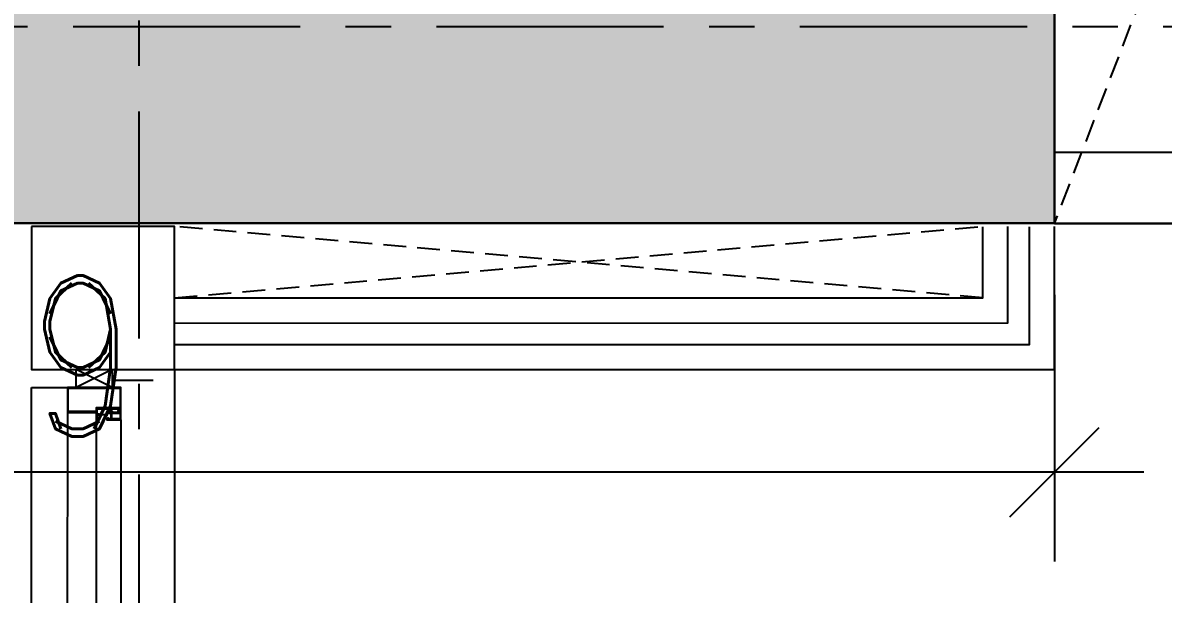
# Model space of a CAD drawing. Header units: millimetres. Extents: x 2061841 to 105821645, y -77612 to 48520811.
# Drawn here: x 105431610 to 105433204, y 48499141 to 48499940 of the extents above; entities that cross this region are included whole.
import ezdxf

# ---------------------------------------------------------------- set-up
doc = ezdxf.new("R2010")
doc.units = ezdxf.units.MM
doc.header["$LTSCALE"] = 10
doc.header["$MEASUREMENT"] = 0
doc.linetypes.add('xa_type A_Seventh floor plan$0$HIDDEN2', pattern=[4.7625, 3.175, -1.5875])
doc.linetypes.add('XR_type A_TYP_GRID$0$CENTER', pattern=[50.8, 31.75, -6.35, 6.35, -6.35])
for name, color, linetype in [('AS-COLS', 2, 'Continuous'), ('DIM', 8, 'Continuous'), ('S-OPENING', 6, 'Continuous'), ('xa_type A_Seventh floor plan$0$A-ELEV-HIDN', 54, 'xa_type A_Seventh floor plan$0$HIDDEN2'), ('xa_type A_Seventh floor plan$0$A-FLOR-HRAL', 200, 'Continuous'), ('xa_type A_Seventh floor plan$0$A-GLAZ-FRAM', 74, 'Continuous'), ('xa_type A_Seventh floor plan$0$A-WALL', 3, 'Continuous'), ('xa_type A_Seventh floor plan$0$A-WALL-CILL', 140, 'Continuous'), ('xa_type A_Seventh floor plan$0$A-WALL-FNSH', 8, 'Continuous'), ('XR_type A_TYP_COL$0$AS-COLS', 2, 'Continuous'), ('XR_type A_TYP_COL$0$AS-COLS-PATT', 253, 'Continuous'), ('XR_type A_TYP_GRID$0$AS-GRID', 24, 'XR_type A_TYP_GRID$0$CENTER')]:
    doc.layers.add(name, color=color, linetype=linetype)
doc.layers.add('S-STRCOL HATCH', color=33, linetype='Continuous', lineweight=9)
doc.styles.add('200', font='romand.shx', dxfattribs={"width": 0.8, "height": 225})
doc.dimstyles.new('GR1', dxfattribs={"dimtxt": 225, "dimasz": 125, "dimexe": 125, "dimexo": 100, "dimgap": 50, "dimtad": 1, "dimdec": 0, "dimzin": 3, "dimdsep": 46, "dimtxsty": '200', "dimblk1": 'OBLIQUE', "dimblk2": 'OBLIQUE', "dimsah": 1, "dimcen": 0.0625, "dimdle": 125, "dimclrd": 3, "dimclre": 3, "dimclrt": 2, "dimadec": 0, "dimazin": 0, "dimtfac": 1, "dimtdec": 0, "dimtix": 1, "dimtmove": 0, "dimatfit": 3, "dimfxl": 1, "dimtolj": 1, "dimtzin": 0, "dimarcsym": 0})

# ---------------------------------------------------------------- blocks, each defined once
blk = doc.blocks.new('xa_type A_Seventh floor plan$0$Win clip')
for points in [[(14, 1.1), (14, 9), (17.6, 9), (17.6, 7.8), (18.8, 7.8), (18.8, 9), (20, 9), (20, 10.2), (0, 10.2), (0, 0), (3.4, 0), (3.4, -1.2), (2, -1.2), (2, -2.4), (4.6, -2.4), (4.6, 0), (16.8, 0), (16.8, -1.2), (15.4, -1.2), (15.4, -2.4), (18, -2.4), (18, 1.1)], [(1.2, 9), (12.7, 9), (12.7, 1.1), (1.2, 1.1)]]:
    blk.add_lwpolyline(points, close=True)
at = {"layer": 'Defpoints'}
blk.add_line((28, 2.7), (22, 2.7), dxfattribs=at)
blk = doc.blocks.new('*U348')
for p, q in [((70.2, 100), (950, 100)), ((70.4, 65.3), (950.2, 65.3)), ((60, 25), (950, 25))]:
    blk.add_line(p, q)
at = {"color": 251}
for p, q in [((0, 87.5), (25, 87.5)), ((25, 87.5), (0, 37.5)), ((0, 87.5), (25, 37.5)), ((1010, 87.5), (985, 87.5)), ((985, 87.5), (1010, 37.5)), ((1010, 87.5), (985, 37.5)), ((25, 37.5), (0, 37.5)), ((985, 37.5), (1010, 37.5))]:
    blk.add_line(p, q, dxfattribs=at)
for points in [[(62.5, 70), (62.5, 66.5), (55, 66.5), (55, 85.2), (58.8, 85.2), (58.8, 83.6), (60, 83.6), (60, 88.3), (58.8, 88.3), (58.8, 86.6), (55, 86.6), (55, 98.7), (58.8, 98.7), (58.8, 97), (60, 97), (60, 100), (25, 100), (25, 25), (60, 25), (60, 65.3), (70, 65.3), (70, 70)], [(947.5, 70), (947.5, 66.5), (955, 66.5), (955, 85.2), (951.2, 85.2), (951.2, 83.6), (950, 83.6), (950, 88.3), (951.2, 88.3), (951.2, 86.6), (955, 86.6), (955, 98.7), (951.2, 98.7), (951.2, 97), (950, 97), (950, 100), (985, 100), (985, 25), (950, 25), (950, 65.3), (940, 65.3), (940, 70)], [(69, 69), (67.8, 69), (67.8, 70), (70, 70), (67.8, 70), (67.8, 69), (69, 69), (69, 66.5), (63.5, 66.5), (63.5, 69)], [(941, 69), (942.2, 69), (942.2, 70), (940, 70), (942.2, 70), (942.2, 69), (941, 69), (941, 66.5), (946.5, 66.5), (946.5, 69)]]:
    blk.add_lwpolyline(points)
for points in [[(58.8, 26.2), (26.2, 26.2), (26.2, 98.8), (53.8, 98.8), (53.8, 65.3), (58.8, 65.3)], [(951.2, 26.2), (983.8, 26.2), (983.8, 98.8), (956.2, 98.8), (956.2, 65.3), (951.2, 65.3)], [(64.7, 80), (64.7, 79), (63.5, 79), (64.7, 79), (64.7, 80), (62.5, 80)], [(945.3, 80), (945.3, 79), (946.5, 79), (945.3, 79), (945.3, 80), (947.5, 80)]]:
    blk.add_lwpolyline(points, close=True)
at = {"layer": 'xa_type A_Seventh floor plan$0$A-WALL-CILL'}
blk.add_line((985, -25), (25, -25), dxfattribs=at)
blk.add_lwpolyline([(0, 145), (0, 175), (1010, 175), (1010, 145)], dxfattribs=at)
at = {"layer": 'xa_type A_Seventh floor plan$0$A-WALL-FNSH'}
for p, q in [((14.8, 87.5), (14.8, 145)), ((995.2, 87.5), (995.2, 145)), ((25, -25), (25, 35)), ((985, -25), (985, 35))]:
    blk.add_line(p, q, dxfattribs=at)
at = {"rotation": 270}
blk.add_blockref('xa_type A_Seventh floor plan$0$Win clip', (60, 100), dxfattribs=at)
at = {"xscale": -1, "rotation": 90}
blk.add_blockref('xa_type A_Seventh floor plan$0$Win clip', (950, 100), dxfattribs=at)
blk = doc.blocks.new('_Oblique')
at = {"color": 0, "linetype": 'ByBlock', "lineweight": -2}
blk.add_line((-0.5, -0.5), (0.5, 0.5), dxfattribs=at)
blk = doc.blocks.new('*D399')
at = {"layer": 'Defpoints', "color": 0, "transparency": 16777216}
for p in [(6920.7, 20769.8), (10099.5, 20769.8), (6920.7, 20421.8)]:
    blk.add_point(p, dxfattribs=at)
at = {"layer": 'DIM', "color": 3, "lineweight": -2, "transparency": 16777216}
for p, q in [((6920.7, 20669.8), (6920.7, 20296.8)), ((10099.5, 20669.8), (10099.5, 20296.8)), ((10224.5, 20421.8), (6795.7, 20421.8))]:
    blk.add_line(p, q, dxfattribs=at)
at = {"layer": 'DIM', "color": 3, "linetype": 'ByBlock', "lineweight": -2, "transparency": 16777216, "xscale": 125, "yscale": 125, "zscale": 125, "rotation": 180}
blk.add_blockref('_Oblique', (6920.7, 20421.8), dxfattribs=at)
at = {"layer": 'DIM', "color": 3, "linetype": 'ByBlock', "lineweight": -2, "transparency": 16777216, "xscale": 125, "yscale": 125, "zscale": 125}
blk.add_blockref('_Oblique', (10099.5, 20421.8), dxfattribs=at)
at = {"layer": 'DIM', "color": 2, "transparency": 16777216, "insert": (8510.1, 20584.3), "char_height": 225, "attachment_point": 5, "style": '200'}
blk.add_mtext('\\A1;3179', dxfattribs=at)
blk = doc.blocks.new('*D400')
at = {"layer": 'Defpoints', "color": 0, "transparency": 16777216}
for p in [(10099.5, 22069.9), (10099.5, 20769.8), (10468.5, 20769.8)]:
    blk.add_point(p, dxfattribs=at)
at = {"layer": 'DIM', "color": 3, "lineweight": -2, "transparency": 16777216}
for p, q in [((10468.5, 22194.9), (10468.5, 20644.8)), ((10199.5, 22069.9), (10593.5, 22069.9)), ((10199.5, 20769.8), (10593.5, 20769.8))]:
    blk.add_line(p, q, dxfattribs=at)
at = {"layer": 'DIM', "color": 3, "linetype": 'ByBlock', "lineweight": -2, "transparency": 16777216, "xscale": 125, "yscale": 125, "zscale": 125}
for p, rotation in [((10468.5, 22069.9), 90), ((10468.5, 20769.8), 270)]:
    blk.add_blockref('_Oblique', p, dxfattribs=dict(at, rotation=rotation))
at = {"layer": 'DIM', "color": 2, "transparency": 16777216, "insert": (10306, 21419.9), "char_height": 225, "attachment_point": 5, "rotation": 90, "style": '200'}
blk.add_mtext('\\A1;1300', dxfattribs=at)
blk = doc.blocks.new('G$CDE8A9FAD')
at = {"layer": 'S-STRCOL HATCH'}
h = blk.add_hatch(color=256, dxfattribs=at)
h.dxf.hatch_style = 1
h.paths.add_polyline_path([(6920.7, 21069.8), (6920.7, 20769.8), (10099.5, 20769.8), (10099.5, 22069.9), (9799.5, 22069.9), (9799.5, 21069.8), (6920.7, 21069.8)])
at = {"layer": 'AS-COLS', "color": 1, "elevation": 0}
blk.add_lwpolyline([(6920.7, 21069.8), (6920.7, 20769.8), (10099.5, 20769.8), (10099.5, 22069.9), (9799.5, 22069.9), (9799.5, 21069.8)], close=True, dxfattribs=at)
at = {"layer": 'DIM'}
dim = blk.add_linear_dim(base=(10468.5, 20769.8, 0), p1=(10099.5, 22069.9, 0), p2=(10099.5, 20769.8), angle=90, dimstyle='GR1', dxfattribs=at)
dim.commit()
dim.dimension.update_dxf_attribs({"geometry": '*D400', "text_midpoint": (10306, 21419.9, 0)})
dim = blk.add_linear_dim(base=(6920.7, 20421.8, 0), p1=(10099.5, 20769.8), p2=(6920.7, 20769.8), dimstyle='GR1', dxfattribs=at)
dim.commit()
dim.dimension.update_dxf_attribs({"geometry": '*D399', "text_midpoint": (8510.1, 20584.3, 0)})
blk = doc.blocks.new('TOWER-A TYPICAL FLOOR FRAMING PLAN N')
at = {"layer": 'XR_type A_TYP_COL$0$AS-COLS-PATT'}
h = blk.add_hatch(color=256, dxfattribs=at)
h.dxf.hatch_style = 1
h.paths.add_polyline_path([(102666872.1, 48597675), (102670052.1, 48597675), (102670052.1, 48598075), (102669752.1, 48598075), (102669752.1, 48597975), (102666872.1, 48597975)])
at = {"layer": 'xa_type A_Seventh floor plan$0$A-ELEV-HIDN'}
for p, q in [((102670551.8, 48598974), (102670051.3, 48597674.1)), ((102668821.9, 48597570), (102669951.8, 48597670, 0)), ((102669951.8, 48597570.1), (102668821.9, 48597670))]:
    blk.add_line(p, q, dxfattribs=at)
at = {"layer": 'xa_type A_Seventh floor plan$0$A-FLOR-HRAL', "elevation": 0}
for points in [[(102668821.8, 48597470), (102670051.8, 48597470.1), (102670051.8, 48597670)], [(102668821.8, 48597535), (102669986.8, 48597535.1), (102669986.8, 48597670)], [(102668821.8, 48597570), (102669951.8, 48597570.1), (102669951.8, 48597669.4)], [(102668821.8, 48597505), (102670016.8, 48597505.1), (102670016.8, 48597669.4)]]:
    blk.add_lwpolyline(points, dxfattribs=at)
at = {"layer": 'xa_type A_Seventh floor plan$0$A-WALL', "elevation": 0}
for points in [[(102670051.8, 48598974.1), (102670551.8, 48598974.1), (102670551.8, 48598874.1), (102670051.8, 48598874.1), (102670051.8, 48597774), (102670551.8, 48597774.1), (102670551.8, 48597674), (102670051.8, 48597674)], [(102670051.8, 48597674.1), (102670551.8, 48597674.1), (102670551.8, 48597774.1)], [(102668621.8, 48597670), (102668621.8, 48597470), (102668821.8, 48597470), (102668821.9, 48597670), (102668621.8, 48597670)]]:
    blk.add_lwpolyline(points, dxfattribs=at)
at = {"layer": 'XR_type A_TYP_COL$0$AS-COLS', "elevation": 0}
blk.add_lwpolyline([(102666872.1, 48597675), (102670052.1, 48597675), (102670052.1, 48598075), (102669752.1, 48598075), (102669752.1, 48597975), (102666872.1, 48597975)], close=True, dxfattribs=at)
at = {"layer": 'XR_type A_TYP_GRID$0$AS-GRID'}
for p, q in [((102668771.8, 48610531), (102668771.8, 48574150.4)), ((102691349.4, 48597949.2), (102655331.9, 48597949.2))]:
    blk.add_line(p, q, dxfattribs=at)
at = {"layer": 'AS-COLS', "color": 6}
blk.add_blockref('G$CDE8A9FAD', (102659952.3, 48576904.6), dxfattribs=at)
at = {"layer": 'xa_type A_Seventh floor plan$0$A-GLAZ-FRAM', "rotation": 269.9968149912646}
blk.add_blockref('*U348', (102668646.9, 48597470), dxfattribs=at)

msp = doc.modelspace()

# ---------------------------------------------------------------- block references
at = {"layer": 'S-OPENING'}
msp.add_blockref('TOWER-A TYPICAL FLOOR FRAMING PLAN N', (2763000.3, -98014.7), dxfattribs=at)

doc.saveas('drawing.dxf')
